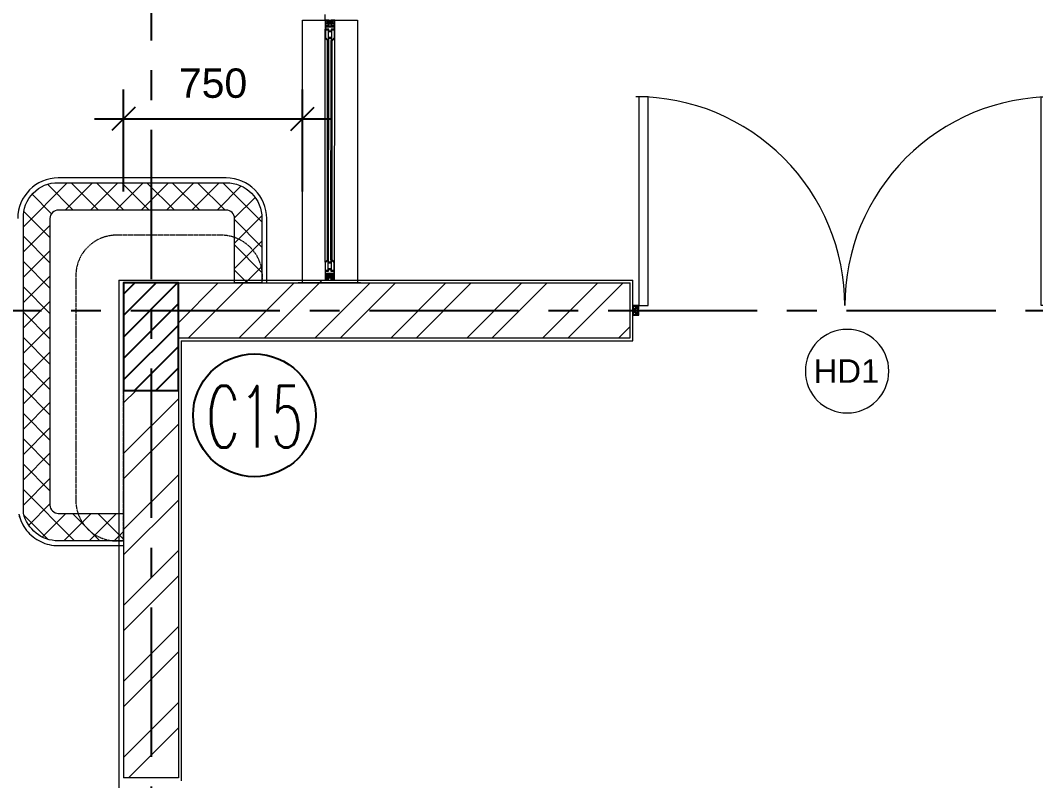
# Model space of a CAD drawing. Header units: millimetres. Extents: x 2659630 to 6742168, y -2425387 to -732288.
# Drawn here: x 2777087 to 2781343, y -1097139 to -1093955 of the extents above; entities that cross this region are included whole.
import ezdxf
from ezdxf.enums import TextEntityAlignment as Align

# ---------------------------------------------------------------- set-up
doc = ezdxf.new("R2010")
doc.units = ezdxf.units.MM
doc.header["$PDMODE"] = 35
doc.header["$PDSIZE"] = -25
doc.linetypes.add('CENTER', pattern=[2, 1.25, -0.25, 0.25, -0.25])
doc.linetypes.add('Overhead', pattern=[3.96875, 2.38125, -1.5875])
for name, color, linetype, lineweight in [('A-ANNO-DIMS', 211, 'Continuous', 9), ('A-DETL-THIN', 151, 'Continuous', 18), ('A-DOOR', 31, 'Continuous', 18), ('A-DOOR-FRAM', 31, 'Continuous', 18), ('A-DOOR-IDEN', 31, 'Continuous', 9), ('A-FLOR-OVHD', 1, 'Overhead', 18), ('A-GENM', 13, 'Continuous', 18), ('A-GRID-DIMS', 211, 'Continuous', 9), ('A-PLASTER', 50, 'Continuous', 0), ('A-WALL', 113, 'Continuous', 9), ('A-WALL-PATT', 111, 'Continuous', 0)]:
    doc.layers.add(name, color=color, linetype=linetype, lineweight=lineweight)
for name, color, linetype in [('S-COLUMN', 1, 'Continuous'), ('S-COLUMN CIRCLE', 9, 'Continuous'), ('S-COLUMN HATCH', 8, 'Continuous'), ('S-COLUMN NO', 2, 'Continuous'), ('S-GRIDE LINE', 8, 'CENTER')]:
    doc.layers.add(name, color=color, linetype=linetype)
doc.layers.get('A-ANNO-DIMS').off()
doc.styles.add('Arial', font='arial.ttf', dxfattribs={"height": 123})
doc.styles.add('Arial_1', font='arial.ttf', dxfattribs={"height": 98.35329341317356})
doc.styles.add('ROMANS', font='r.shx', dxfattribs={"width": 0.7})
doc.dimstyles.new('Diagonal_-_2_5mm_Arial', dxfattribs={"dimscale": 304.8, "dimtxt": 123, "dimasz": 0.32, "dimexe": 0.4, "dimexo": 0.5, "dimgap": 0.28, "dimtad": 1, "dimdec": 0, "dimzin": 0, "dimdsep": 46, "dimtxsty": 'Arial', "dimblk1": 'OBLIQUE', "dimblk2": 'OBLIQUE', "dimsah": 1, "dimcen": 0.09, "dimdle": 0.4, "dimazin": 0, "dimtfac": 1, "dimtdec": 0, "dimtix": 1, "dimtmove": 0, "dimatfit": 3, "dimfxl": 1, "dimfxlon": 1, "dimtvp": 1, "dimtolj": 1, "dimtzin": 0, "dimarcsym": 2})
pattern_1 = [(45, (2608280.391754449, -1264690.882307726), (-159.0990257669732, 159.0990257669732), []), (45, (2608386.457771449, -1264690.882307726), (-159.0990257669732, 159.0990257669732), [])]

# ---------------------------------------------------------------- blocks, each defined once
blk = doc.blocks.new('DOOR-DW5-4000X2500-PLN')
at = {"layer": 'A-DOOR'}
for p, q in [((0.7843910321244039, 1100.012657817279), (0.7719587786414195, 1125.012654726132)), ((0.7590651241480373, 1075.012660908338), (0.7342006171529647, 1025.012667090894)), ((0.7714973776310217, 1100.012657817279), (0.7590651241480373, 1075.012660908338)), ((0.7590651241480373, 1075.012660908338), (15.75906326944823, 1075.005201556225)), ((40.75906017824309, 1074.9927693028), (0.7590651241480373, 1075.012660908338)), ((15.77149552296032, 1100.005198465136), (0.7714973776310217, 1100.012657817279)), ((2.760059457097668, 1077.011666080798), (2.764037778222701, 1085.011665091559)), ((13.76005809698836, 1077.006195889262), (2.760059457097668, 1077.011666080798)), ((2.764037778222701, 1085.011665091559), (13.76403641808429, 1085.006194899965)), ((2.766881656250916, 1090.730414384743), (2.770253904978745, 1097.511663546233)), ((4.266881470772205, 1090.729668449465), (2.766881656250916, 1090.730414384743)), ((2.770253904978745, 1097.511663546233), (8.770253163093003, 1097.508679805411)), ((3.252848688309314, 1062.511419228598), (3.257821589708328, 1072.511417992151)), ((3.257821589708328, 1072.511417992151), (38.25781726199784, 1072.494012837269)), ((4.266486445238115, 1089.93531229574), (4.266881470772205, 1090.729668449465)), ((8.765860189916566, 1088.674857630278), (6.647334206296364, 1088.675911152473)), ((8.770253163093003, 1097.508679805411), (8.765860189916566, 1088.674857630278)), ((10.7650313693739, 1087.007686523313), (10.76801511022495, 1093.007685781369)), ((30.76502889642143, 1086.997740720515), (10.7650313693739, 1087.007686523313)), ((10.76801511022495, 1093.007685781369), (30.76801263724337, 1092.997739978571)), ((10.76900969046983, 1095.007685534132), (10.77025291585596, 1097.50768522502)), ((30.76900721751736, 1094.997739731334), (10.76900969046983, 1095.007685534132)), ((10.77025291585596, 1097.50768522502), (15.77025229757419, 1097.505198774306)), ((13.76403641808429, 1085.006194899965), (13.76005809698836, 1077.006195889262)), ((15.75906326944823, 1075.005201556225), (15.76403617084725, 1085.005200319691)), ((15.76403617084725, 1085.005200319691), (25.76403493434191, 1085.00022741835)), ((15.77025229757419, 1097.505198774306), (15.77149552296032, 1100.005198465136)), ((25.76403493434191, 1085.00022741835), (25.7590620330011, 1075.000228654884)), ((25.7590620330011, 1075.000228654884), (40.75906017821399, 1074.9927693028)), ((25.77149428642588, 1100.000225563679), (25.77025106112706, 1097.500225872907)), ((25.77025106112706, 1097.500225872907), (30.77025044284528, 1097.497739422164)), ((40.77149243175518, 1099.992766211624), (25.77149428642588, 1100.000225563679)), ((27.76005636595073, 1076.999233827257), (27.76403468704666, 1084.999232838076)), ((38.76005500581232, 1076.993763635721), (27.76005636595073, 1076.999233827257)), ((27.76403468704666, 1084.999232838076), (38.76403332693735, 1084.993762646598)), ((30.76801263724337, 1092.997739978571), (30.76502889642143, 1086.997740720515)), ((30.77025044284528, 1097.497739422164), (30.76900721751736, 1094.997739731334)), ((32.7658572223736, 1088.662922666903), (32.77025019555003, 1097.496744841803)), ((34.88438320593559, 1088.661869144707), (32.7658572223736, 1088.662922666903)), ((32.77025019555003, 1097.496744841803), (38.7702494536934, 1097.493761100981)), ((37.26687739038607, 1090.713257874857), (37.26648236485198, 1089.918901721074)), ((38.76687720490736, 1090.712511939695), (37.26687739038607, 1090.713257874857)), ((38.25781726199784, 1072.494012837269), (38.25284436059883, 1062.494014073687)), ((38.76403332693735, 1084.993762646598), (38.76005500581232, 1076.993763635721)), ((38.7702494536934, 1097.493761100981), (38.76687720490736, 1090.712511939695)), ((40.73419567127712, 1024.992775485181), (40.75906017824309, 1074.9927693028)), ((40.75906017821399, 1074.9927693028), (40.77149243175518, 1099.992766211624)), ((0.03751763451145962, 87.02010789571796), (0.7342215431854129, 1063.013621959544)), ((0.7342006171529647, 1025.012667090894), (10.72922647930682, 1015.007695425855)), ((3.234715268888976, 1026.046957643382), (3.251605462981388, 1060.011419537768)), ((11.76600348259672, 1017.507180155982), (3.234715268888976, 1026.046957643382)), ((3.251605462981388, 1060.011419537768), (13.25160422647605, 1060.006446636369)), ((15.75284714269219, 1062.5052031019), (3.252848688309314, 1062.511419228598)), ((13.23544229692197, 1027.50645065491), (13.23046939552296, 1017.506451891444)), ((13.24787455046317, 1052.506447563734), (13.23544229692197, 1027.50645065491)), ((28.23544044225127, 1027.498991302797), (13.23544229692197, 1027.50645065491)), ((13.25160422647605, 1060.006446636369), (13.24787455046317, 1052.506447563734)), ((13.24787455046317, 1052.506447563734), (28.24787269573426, 1052.498988211591)), ((15.72922586105415, 1015.005208975228), (15.73419876248227, 1025.005207738723)), ((15.73419876248227, 1025.005207738723), (25.73419752597692, 1025.000234837265)), ((15.7491174666502, 1055.005204029265), (15.75284714269219, 1062.5052031019)), ((25.74911623020307, 1055.000231127808), (15.7491174666502, 1055.005204029265)), ((25.73419752597692, 1025.000234837265), (25.72922462457791, 1015.000236073771)), ((25.75284590621595, 1062.500230200443), (25.74911623020307, 1055.000231127808)), ((38.25284436059883, 1062.494014073687), (25.75284590621595, 1062.500230200443)), ((28.23046754079405, 1017.498992539331), (28.23544044225127, 1027.498991302797)), ((28.23544044225127, 1027.498991302797), (28.24787269573426, 1052.498988211591)), ((28.24787269573426, 1052.498988211591), (28.25160237177624, 1059.998987284227)), ((28.25160237177624, 1059.998987284227), (38.25160113530001, 1059.994014382886)), ((38.2347109412076, 1026.0295524885), (29.69493345380761, 1017.498264274735)), ((30.72922400635434, 1014.997749623057), (40.73419567127712, 1024.992775485181)), ((38.25160113530001, 1059.994014382886), (38.2347109412076, 1026.0295524885)), ((40.0375126885483, 87.0002162901801), (40.73421659722226, 1062.993730353948)), ((10.04248929943424, 97.01513375790091), (10.71035929460777, 1015.026581384824)), ((10.72922647930682, 1015.007695425855), (15.71034928923473, 1015.005218362348)), ((13.23046939552296, 1017.506451891444), (11.76600348259672, 1017.507180155982)), ((15.04248868118157, 97.01264730712865), (15.71034928923473, 1015.005218362348)), ((25.04248744467623, 97.00767440578784), (25.71034805275849, 1015.000245460949)), ((25.71034805275849, 1015.000245460949), (30.72922400635434, 1014.997749623057)), ((29.69493345380761, 1017.498264274735), (28.23046754079405, 1017.498992539331)), ((30.04248682645266, 97.00518795510288), (30.71034743447672, 1014.997759010206)), ((0.03751763451145962, 87.02010789571796), (0.0126531274872832, 37.02011407821556)), ((10.04248929943424, 97.01513375790091), (0.03751763451145962, 87.02010789571796)), ((2.520112170488574, 52.01886899812962), (2.537002364580985, 85.98333089251537)), ((2.537002364580985, 85.98333089251537), (11.07677985198097, 94.51461910622311)), ((15.04248868118157, 97.01264730712865), (10.04248929943424, 97.01513375790091)), ((11.07677985198097, 94.51461910622311), (12.54124576493632, 94.51389084165567)), ((12.54124576493632, 94.51389084165567), (12.53627286353731, 84.513892078161)), ((15.03751577975345, 87.01264854366309), (15.04248868118157, 97.01264730712865)), ((25.03751454327721, 87.00767564226408), (15.03751577975345, 87.01264854366309)), ((25.04248744467623, 97.00767440578784), (25.03751454327721, 87.00767564226408)), ((30.04248682645266, 97.00518795510288), (25.04248744467623, 97.00767440578784)), ((27.5362710088084, 84.50643272604793), (27.54124391020741, 94.5064314895717)), ((27.54124391020741, 94.5064314895717), (29.00570982319186, 94.50570322500425)), ((29.00570982319186, 94.50570322500425), (37.5369980368996, 85.96592573760427)), ((40.0375126885483, 87.0002162901801), (30.04248682645266, 97.00518795510288)), ((37.5369980368996, 85.96592573760427), (37.52010784277809, 52.00146384318941)), ((40.01264818158234, 37.0002224726195), (40.0375126885483, 87.0002162901801)), ((2.513896043761633, 39.51887054374674), (2.518868945131544, 49.51886930718319)), ((2.518868945131544, 49.51886930718319), (15.01886739951442, 49.51265318051446)), ((12.52011093401234, 52.0138960967306), (2.520112170488574, 52.01886899812962)), ((12.52384061008343, 59.51389516936615), (12.52011093401234, 52.0138960967306)), ((12.53627286353731, 84.5138920781028), (12.52384061008343, 59.51389516936615)), ((27.52383875535452, 59.50643581725308), (12.52384061008343, 59.51389516936615)), ((12.53627286353731, 84.513892078161), (27.5362710088084, 84.50643272604793)), ((15.01886739951442, 49.51265318051446), (15.02259707558551, 57.01265225315001)), ((15.02259707558551, 57.01265225315001), (25.02259583908017, 57.0076793518092)), ((25.02259583908017, 57.0076793518092), (25.01886616303818, 49.50768027917366)), ((25.01886616303818, 49.50768027917366), (37.51886461745016, 49.5014641523594)), ((27.52010907925433, 52.00643674464663), (27.52383875535452, 59.50643581725308)), ((37.52010784277809, 52.00146384318941), (27.52010907925433, 52.00643674464663)), ((27.52383875535452, 59.50643581725308), (27.5362710088084, 84.50643272604793)), ((37.51886461745016, 49.5014641523594), (37.51389171602204, 39.50146538883564)), ((0.0126531274872832, 37.02011407821556), (40.01264818158234, 37.0002224726195)), ((37.51389171602204, 39.50146538883564), (2.513896043761633, 39.51887054374674))]:
    blk.add_line(p, q, dxfattribs=at)
for centre, radius, start, end in [((4.765523385169217, 1087.998572217009), 1.999999999999995, 104.4490195577161, 19.79583157650317), ((36.76551942844526, 1087.982658932538), 1.999999999999994, 160.1471831666576, 75.49399518687132)]:
    blk.add_arc(centre, radius, start, end, dxfattribs=at)
at = {"layer": 'A-DOOR-FRAM'}
for p, q in [((0.0126531274872832, 37.02011407833197), (0.0002208739460911602, 12.02011716936249)), ((15.01265127275838, 37.01265472627711), (0.0126531274872832, 37.02011407833197)), ((2.001215206924826, 14.01912234185147), (2.005193528049858, 22.01912135267048)), ((13.00121384678641, 14.01365215037367), (2.001215206924826, 14.01912234185147)), ((2.005193528049858, 22.01912135267048), (13.00519216791145, 22.01365116119268)), ((2.00803740604897, 27.73787064582575), (2.011409654805902, 34.5191198073444)), ((3.508037220599363, 27.7371247105184), (2.00803740604897, 27.73787064582575)), ((3.508037220599363, 27.7371247105184), (2.00803740604897, 27.73787064582575)), ((2.011409654805902, 34.5191198073444), (8.01140891292016, 34.51613606643514)), ((3.507642195065273, 26.94276855685166), (3.508037220599363, 27.7371247105184)), ((3.507642195065273, 26.94276855685166), (3.508037220599363, 27.7371247105184)), ((3.508037220599363, 27.7371247105184), (3.511409469356295, 34.51837387206615)), ((5.888489956094418, 25.68336741358507), (5.892882929299958, 34.51718958871788)), ((8.00701593971462, 25.68231389130233), (5.888489956094418, 25.68336741358507)), ((8.01140891292016, 34.51613606643514), (8.00701593971462, 25.68231389130233)), ((10.00618711920106, 24.01514278436662), (10.00917086005211, 30.01514204248087)), ((30.00618464619038, 24.00519698156859), (10.00618711920106, 24.01514278436662)), ((10.00917086005211, 30.01514204248087), (30.00916838707053, 30.00519623968285)), ((10.01016544029699, 32.01514179524384), (10.01140866565402, 34.51514148604474)), ((30.01016296734451, 32.00519599244581), (10.01016544029699, 32.01514179524384)), ((10.01140866565402, 34.51514148604474), (15.01140804740135, 34.51265503541799)), ((13.00519216791145, 22.01365116119268), (13.00121384678641, 14.01365215037367)), ((15.00021901924629, 12.01265781727852), (15.0051919206453, 22.01265658083139)), ((15.0051919206453, 22.01265658083139), (25.00519068416907, 22.00768367943238)), ((15.01140804740135, 34.51265503541799), (15.01265127275838, 37.01265472627711)), ((25.00519068416907, 22.00768367943238), (25.00021778279915, 12.00768491593772)), ((25.01265003625304, 37.00768182476168), (25.01140681092511, 34.50768213396077)), ((25.01140681092511, 34.50768213396077), (30.01140619267244, 34.50519568324671)), ((40.01264818155323, 37.00022247267771), (25.01265003625304, 37.00768182476168)), ((27.00121211574879, 14.00669008831028), (27.00519043687382, 22.00668909915839)), ((38.00121075563948, 14.00121989680338), (27.00121211574879, 14.00669008831028)), ((27.00519043687382, 22.00668909915839), (38.00518907673541, 22.00121890762239)), ((30.00916838707053, 30.00519623968285), (30.00618464619038, 24.00519698156859)), ((30.01140619267244, 34.50519568324671), (30.01016296734451, 32.00519599244581)), ((32.00701297217165, 25.67037892801454), (32.01140594537719, 34.50420110297273)), ((34.12553895576275, 25.66932540579), (32.00701297217165, 25.67037892801454)), ((32.01140594537719, 34.50420110297273), (38.01140520352055, 34.50121736212168)), ((34.12553895576275, 25.66932540579), (34.12993192899739, 34.50314758068998)), ((36.50803314018412, 27.72071413593949), (36.50763811467914, 26.92635798221454)), ((36.50763811467914, 26.92635798221454), (36.50803314018412, 27.72071413593949)), ((36.50803314018412, 27.72071413593949), (36.51140538897016, 34.50196329734172)), ((38.00803295473452, 27.71996820074855), (36.50803314018412, 27.72071413593949)), ((38.00803295473452, 27.71996820074855), (36.50803314018412, 27.72071413593949)), ((38.00518907673541, 22.00121890762239), (38.00121075563948, 14.00121989680338)), ((38.01140520352055, 34.50121736212168), (38.00803295473452, 27.71996820074855)), ((40.00021592804114, 12.00022556388285), (40.01264818155323, 37.00022247267771))]:
    blk.add_line(p, q, dxfattribs=at)
for centre, radius, start, end in [((4.006679134996375, 25.00602847809205), 2.000000000000116, 104.4490195577161, 19.79583157650317), ((36.00667517827242, 24.99011519362102), 2.000000000000063, 160.1471831666576, 75.49399518687132)]:
    blk.add_arc(centre, radius, start, end, dxfattribs=at)
blk = doc.blocks.new('DOOR D9-1800X2500-PLN')
at = {"layer": 'A-DOOR'}
for p, q in [((11.9993177378783, 39.99970426291111, 8.664394364222292e-09), (12.00677708993317, 24.99970611758181, 8.664394364222292e-09)), ((12.01174999139039, 14.99970735411625, 8.664394364222292e-09), (12.01920934353257, -0.0002907912130467594, 8.664394364222292e-09)), ((12.01920934353257, 0.01260286328033544, 8.664394364222292e-09), (37.01920625238563, 0.0001706097973510623, 8.664394364222292e-09)), ((22.02666745908209, 15.00762810718152, 8.664394364222292e-09), (12.02666869558743, 15.01260100860964, 8.664394364222292e-09)), ((12.03164159704465, 25.01259977210429, 8.664394364222292e-09), (22.03164036048111, 25.00762687070528, 8.664394364222292e-09)), ((37.03909785792348, 40.0001656638924, 8.664394364222292e-09), (12.03910094912862, 40.01259791740449, 8.664394364222292e-09)), ((14.02020367645309, 2.011608035711106, 8.664394364222292e-09), (14.0256738679891, 13.01160667554359, 8.664394364222292e-09)), ((22.0202026872721, 2.007629714586074, 8.664394364222292e-09), (14.02020367645309, 2.011608035711106, 8.664394364222292e-09)), ((14.0256738679891, 13.01160667554359, 8.664394364222292e-09), (22.02567287886632, 13.00762835447676, 8.664394364222292e-09)), ((14.03263592996518, 27.01160494456417, 8.664394364222292e-09), (14.03810612150119, 38.01160358439665, 8.664394364222292e-09)), ((22.03263494078419, 27.00762662341003, 8.664394364222292e-09), (14.03263592996518, 27.01160494456417, 8.664394364222292e-09)), ((14.03810612150119, 38.01160358439665, 8.664394364222292e-09), (22.0381051323202, 38.00762526327162, 8.664394364222292e-09)), ((22.02567287886632, 13.00762835447676, 8.664394364222292e-09), (22.0202026872721, 2.007629714586074, 8.664394364222292e-09)), ((22.03164036048111, 25.00762687070528, 8.664394364222292e-09), (22.02666745908209, 15.00762810718152, 8.664394364222292e-09)), ((22.0381051323202, 38.00762526327162, 8.664394364222292e-09), (22.03263494078419, 27.00762662341003, 8.664394364222292e-09)), ((24.0241807612183, 10.00663414516021, 8.664394364222292e-09), (24.03412656401633, 30.00663167220773, 8.664394364222292e-09)), ((30.02418001933256, 10.00365040433826, 8.664394364222292e-09), (24.0241807612183, 10.00663414516021, 8.664394364222292e-09)), ((24.03412656401633, 30.00663167220773, 8.664394364222292e-09), (30.03412582213059, 30.00364793135668, 8.664394364222292e-09)), ((25.68830918543972, 5.887279835587833, 8.664394364222292e-09), (25.68936270766426, 8.005805819178931, 8.664394364222292e-09)), ((25.68936270766426, 8.005805819178931, 8.664394364222292e-09), (34.52318488279707, 8.001412845973391, 8.664394364222292e-09)), ((25.70129767101025, 32.00580285163596, 8.664394364222292e-09), (25.70235119323479, 34.12432883522706, 8.664394364222292e-09)), ((34.53511984596844, 32.00140987843042, 8.664394364222292e-09), (25.70129767101025, 32.00580285163596, 8.664394364222292e-09)), ((27.7396979155892, 3.504785651137354, 8.664394364222292e-09), (26.94534176186426, 3.50518067664234, 8.664394364222292e-09)), ((26.96175233650138, 36.50517659628531, 8.664394364222292e-09), (27.75610849028453, 36.50478157075122, 8.664394364222292e-09)), ((27.73895198039827, 2.004785836616065, 8.664394364222292e-09), (27.7396979155892, 3.504785651137354, 8.664394364222292e-09)), ((34.52020114194602, 2.001413587859133, 8.664394364222292e-09), (27.73895198039827, 2.004785836616065, 8.664394364222292e-09)), ((27.75610849028453, 36.50478157075122, 8.664394364222292e-09), (27.75685442547547, 38.00478138530161, 8.664394364222292e-09)), ((27.75685442547547, 38.00478138530161, 8.664394364222292e-09), (34.53810358681949, 38.00140913654468, 8.664394364222292e-09)), ((30.03412582213059, 30.00364793135668, 8.664394364222292e-09), (30.02418001933256, 10.00365040433826, 8.664394364222292e-09)), ((32.02417977206642, 10.00265582403517, 8.664394364222292e-09), (32.03412557486445, 30.0026533510827, 8.664394364222292e-09)), ((34.52417946295463, 10.00141259867814, 8.664394364222292e-09), (32.02417977206642, 10.00265582403517, 8.664394364222292e-09)), ((32.03412557486445, 30.0026533510827, 8.664394364222292e-09), (34.53412526569446, 30.00141012572567, 8.664394364222292e-09)), ((34.52318488279707, 8.001412845973391, 8.664394364222292e-09), (34.52020114194602, 2.001413587859133, 8.664394364222292e-09)), ((34.52666591361049, 15.00141198045458, 8.664394364222292e-09), (34.52417946295463, 10.00141259867814, 8.664394364222292e-09)), ((37.02666560452781, 15.00016875509755, 8.664394364222292e-09), (34.52666591361049, 15.00141198045458, 8.664394364222292e-09)), ((34.53412526569446, 30.00141012572567, 8.664394364222292e-09), (34.5316388150095, 25.00141074397834, 8.664394364222292e-09)), ((34.5316388150095, 25.00141074397834, 8.664394364222292e-09), (37.03163850586861, 25.00016751862131, 8.664394364222292e-09)), ((34.53810358681949, 38.00140913654468, 8.664394364222292e-09), (34.53511984596844, 32.00140987843042, 8.664394364222292e-09)), ((37.01920625238563, 0.0001706097973510623, 8.664394364222292e-09), (37.02666560452781, 15.00016875509755, 8.664394364222292e-09)), ((37.03163850586861, 25.00016751862131, 8.664394364222292e-09), (37.03909785792348, 40.0001656638924, 8.664394364222292e-09)), ((1763.021598934632, 40.00010571128223, 7.991541642305387e-09), (1788.021595843427, 40.01253796479432, 7.991541642305387e-09)), ((1763.029058286687, 25.00010756601114, 7.991541642305387e-09), (1763.021598934632, 40.00010571128223, 7.991541642305387e-09)), ((1765.529057977546, 25.00135079136817, 7.991541642305387e-09), (1763.029058286687, 25.00010756601114, 7.991541642305387e-09)), ((1763.034031188028, 15.00010880248738, 7.991541642305387e-09), (1765.534030878945, 15.0013520278444, 7.991541642305387e-09)), ((1763.04149054017, 0.000110657187178731, 7.991541642305387e-09), (1763.034031188028, 15.00010880248738, 7.991541642305387e-09)), ((1788.041487449023, 0.01254291067016311, 7.991541642305387e-09), (1763.04149054017, 0.000110657187178731, 7.991541642305387e-09)), ((1772.303842367081, 38.00472143269144, 7.991541642305387e-09), (1765.522593205736, 38.00134918393451, 7.991541642305387e-09)), ((1765.522593205736, 38.00134918393451, 7.991541642305387e-09), (1765.525576946588, 32.00134992582025, 7.991541642305387e-09)), ((1765.525576946588, 32.00134992582025, 7.991541642305387e-09), (1774.359399121546, 32.00574289902579, 7.991541642305387e-09)), ((1768.026571217692, 30.00259339847253, 7.991541642305387e-09), (1765.526571526862, 30.0013501731155, 7.991541642305387e-09)), ((1765.526571526862, 30.0013501731155, 7.991541642305387e-09), (1765.529057977546, 25.00135079136817, 7.991541642305387e-09)), ((1765.534030878945, 15.0013520278444, 7.991541642305387e-09), (1765.536517329601, 10.00135264606797, 7.991541642305387e-09)), ((1765.536517329601, 10.00135264606797, 7.991541642305387e-09), (1768.03651702049, 10.002595871425, 7.991541642305387e-09)), ((1774.371334084892, 8.005745866568759, 7.991541642305387e-09), (1765.537511909759, 8.001352893363219, 7.991541642305387e-09)), ((1765.537511909759, 8.001352893363219, 7.991541642305387e-09), (1765.54049565061, 2.001353635248961, 7.991541642305387e-09)), ((1765.54049565061, 2.001353635248961, 7.991541642305387e-09), (1772.321744812158, 2.004725884005893, 7.991541642305387e-09)), ((1768.03651702049, 10.002595871425, 7.991541642305387e-09), (1768.026571217692, 30.00259339847253, 7.991541642305387e-09)), ((1776.02657022854, 30.00657171959756, 7.991541642305387e-09), (1770.026570970425, 30.00358797874651, 7.991541642305387e-09)), ((1770.026570970425, 30.00358797874651, 7.991541642305387e-09), (1770.036516773223, 10.00359045172809, 7.991541642305387e-09)), ((1770.036516773223, 10.00359045172809, 7.991541642305387e-09), (1776.036516031338, 10.00657419255003, 7.991541642305387e-09)), ((1772.304588302271, 36.50472161814105, 7.991541642305387e-09), (1772.303842367081, 38.00472143269144, 7.991541642305387e-09)), ((1773.098944456055, 36.50511664367514, 7.991541642305387e-09), (1772.304588302271, 36.50472161814105, 7.991541642305387e-09)), ((1772.320998876967, 3.504725698527182, 7.991541642305387e-09), (1773.115355030692, 3.505120724032167, 7.991541642305387e-09)), ((1772.321744812158, 2.004725884005893, 7.991541642305387e-09), (1772.320998876967, 3.504725698527182, 7.991541642305387e-09)), ((1774.359399121546, 32.00574289902579, 7.991541642305387e-09), (1774.358345599321, 34.12426888261689, 7.991541642305387e-09)), ((1774.372387607116, 5.887219882977661, 7.991541642305387e-09), (1774.371334084892, 8.005745866568759, 7.991541642305387e-09)), ((1776.036516031338, 10.00657419255003, 7.991541642305387e-09), (1776.02657022854, 30.00657171959756, 7.991541642305387e-09)), ((1786.022590671055, 38.01154363178648, 7.991541642305387e-09), (1778.022591660236, 38.00756531066145, 7.991541642305387e-09)), ((1778.022591660236, 38.00756531066145, 7.991541642305387e-09), (1778.028061851772, 27.00756667079986, 7.991541642305387e-09)), ((1778.028061851772, 27.00756667079986, 7.991541642305387e-09), (1786.028060862591, 27.011544991954, 7.991541642305387e-09)), ((1788.029055195511, 25.01253981949412, 7.991541642305387e-09), (1778.029056432075, 25.00756691809511, 7.991541642305387e-09)), ((1778.029056432075, 25.00756691809511, 7.991541642305387e-09), (1778.034029333474, 15.00756815457135, 7.991541642305387e-09)), ((1778.034029333474, 15.00756815457135, 7.991541642305387e-09), (1788.034028096969, 15.01254105599946, 7.991541642305387e-09)), ((1786.035022924567, 13.01154672293342, 7.991541642305387e-09), (1778.03502391369, 13.00756840186659, 7.991541642305387e-09)), ((1778.03502391369, 13.00756840186659, 7.991541642305387e-09), (1778.040494105284, 2.007569761975901, 7.991541642305387e-09)), ((1778.040494105284, 2.007569761975901, 7.991541642305387e-09), (1786.040493116103, 2.011548083100934, 7.991541642305387e-09)), ((1786.028060862591, 27.011544991954, 7.991541642305387e-09), (1786.022590671055, 38.01154363178648, 7.991541642305387e-09)), ((1786.040493116103, 2.011548083100934, 7.991541642305387e-09), (1786.035022924567, 13.01154672293342, 7.991541642305387e-09)), ((1788.048946801166, 14.99964740150608, 7.991541642305387e-09), (1788.041487449023, -0.0003507438232190907, 7.991541642305387e-09)), ((1788.061379054678, 39.99964431030094, 7.991541642305387e-09), (1788.053919702623, 24.99964616497164, 7.991541642305387e-09))]:
    blk.add_line(p, q, dxfattribs=at)
for points, elevation in [([(76.64277656149352, 40.0452803390217), (76.64277656149352, 915.0253705765645), (37.03912029298954, 915.0253705765645), (37.03912029298954, 40.0452803390217)], 8.664394364222292e-09), ([(1723.417920231062, 40.04522038641153), (1723.417920231062, 915.0253106239543), (1763.021576499566, 915.0253106239543), (1763.021576499566, 40.04522038641153)], 7.991541642305387e-09)]:
    blk.add_lwpolyline(points, close=True, dxfattribs=dict(at, elevation=elevation))
for centre, radius, start, end in [((25.03912029298954, 40.04528033910901), 874.9800902375383, 359.997015564182, 90), ((1774.999298394076, 40.04528033910901), 874.9800902375383, 90, 180.002984435818), ((25.00909897327074, 4.006143613019958, 8.664394364222292e-09), 2.000000000000064, 70.1471831666576, 345.4939951868713), ((25.02501225774176, 36.0061396563251, 8.664394364222292e-09), 1.99999999999998, 14.44901955771611, 289.7958315765032), ((1775.035684534814, 36.00607970371493, 7.991541642305387e-09), 1.99999999999998, 250.2041684219278, 165.5509804422839), ((1775.051597819285, 4.006083660409786, 7.991541642305387e-09), 2.000000000000064, 194.5060048131287, 109.852816831774)]:
    blk.add_arc(centre, radius, start, end, dxfattribs=at)
blk = doc.blocks.new('M_Door Tag_Mahindra_2_0mm_2 - M_Door Tag_Mahindra 2-3264029-GROUND FLOOR PLAN-01')
at = {"layer": 'A-DOOR-IDEN'}
blk.add_circle((0, 0), 3.500000000000003, dxfattribs=at)
blk = doc.blocks.new('_Oblique')
at = {"color": 0, "linetype": 'ByBlock', "lineweight": -2}
blk.add_line((-0.5, -0.5), (0.5, 0.5), dxfattribs=at)
blk = doc.blocks.new('*D1913')
at = {"layer": 'A-GRID-DIMS', "color": 0, "lineweight": -2}
for p, q in [((2777520.169879675, -1094671.550597899), (2777520.169879675, -1094244.830597899)), ((2778270.169879675, -1094671.550597899), (2778270.169879675, -1094244.830597899)), ((2777398.249879675, -1094366.750597899), (2778392.089879675, -1094366.750597899))]:
    blk.add_line(p, q, dxfattribs=at)
at = {"layer": 'Defpoints', "color": 0, "ltscale": 2500}
for p in [(2778270.169879675, -1094366.750597899), (2777520.169879675, -1095054.506896443), (2778270.169879675, -1095054.682585547)]:
    blk.add_point(p, dxfattribs=at)
at = {"layer": 'A-GRID-DIMS', "color": 0, "lineweight": -2, "ltscale": 2500, "xscale": 97.536, "yscale": 97.536, "zscale": 97.536, "rotation": 180}
blk.add_blockref('_Oblique', (2777520.169879675, -1094366.750597899), dxfattribs=at)
at = {"layer": 'A-GRID-DIMS', "color": 0, "lineweight": -2, "ltscale": 2500, "xscale": 97.536, "yscale": 97.536, "zscale": 97.536}
blk.add_blockref('_Oblique', (2778270.169879675, -1094366.750597899), dxfattribs=at)
at = {"layer": 'A-GRID-DIMS', "color": 0, "ltscale": 2500, "insert": (2777895.169879675, -1094218.606120409), "char_height": 123, "attachment_point": 5, "style": 'Arial', "bg_fill": 3, "box_fill_scale": 1.1, "bg_fill_color": 257, "bg_fill_transparency": 0}
blk.add_mtext('\\A1;750', dxfattribs=at)
blk = doc.blocks.new('A$C2D2C472C')
at = {"layer": 'A-WALL-PATT'}
h = blk.add_hatch(dxfattribs=at)
h.set_pattern_fill('ANSI37', color=256, scale=600, style=0)
h.set_pattern_definition([(45, (-102930.4976328127, -114895.0412800389), (-53.03300858899107, 53.03300858899107), []), (135, (-102930.4976328127, -114895.0412800389), (-53.03300858899107, -53.03300858899106), [])])
edge = h.paths.add_edge_path()
edge.add_line((944.9995019281778, 1920.086653618404), (945.0008851355669, 2189.884832272088))
edge.add_arc((910.0008851359307, 2189.884989272134), 34.99999999998833, 359.9997429874282, 449.9997132388004)
edge.add_line((910.0010603083792, 2224.884989271683), (206.5573315929068, 2224.905706588062))
edge.add_arc((206.3435287130415, 2190.119336553427), 34.78702706265661, 89.64785493841943, 180.3515355871881)
edge.add_line((171.5571564060956, 2189.90590370784), (171.5104949169763, 989.9413756946597))
edge.add_arc((206.436017342523, 989.8668982434319), 34.92560183573225, 179.8778189455847, 270.1221930522632)
edge.add_line((206.5105021072231, 954.9413758334849), (479.9996885845903, 954.8601867418038))
edge.add_line((479.9996885845903, 954.8601867418038), (480.0000001211592, 839.860185584781))
edge.add_line((480.0000001211592, 839.860185584781), (206.5104973261623, 839.9413757038274))
edge.add_arc((206.4964083629893, 989.9011490803969), 149.9597740384099, 192.8758880656439, 270.00538303110875, ccw=False)
edge.add_line((60.30736402368348, 956.4841302904388), (60.0000001211738, 2189.906551396358))
edge.add_arc((204.1890972755355, 2195.622790524605), 144.3023600914457, 89.0594131363834, 182.2702476428867, ccw=False)
edge.add_arc((117.0175473045965, -14981488.51647655), 14983828.42245068, 89.99696775482101, 89.99965761188861, ccw=False)
edge.add_arc((909.9946922726667, 2189.870040024718), 150.0149508471489, 45.00209331497581, 89.99734813771352, ccw=False)
edge.add_arc((910.01583289064, 2189.891182187523), 149.9850524061101, -0.0026534085425282683, 45.00209331497041, ccw=False)
edge.add_line((1060.000885135916, 2189.884236272439), (1059.999510428475, 1919.979855106591))
edge.add_line((1059.999510428475, 1919.979855106591), (944.9995019281778, 1920.086653618404))
at = {"layer": 'A-DETL-THIN'}
for p, q in [((480.0000001211592, 1919.979955135757), (480.0000001211592, 1470.080902119953)), ((710.0000001211592, 1919.979855106591), (480.0000001211592, 1919.979955135757))]:
    blk.add_line(p, q, dxfattribs=at)
at = {"layer": 'A-FLOR-OVHD'}
blk.add_lwpolyline([(1060.015039278995, 1919.979955135757, 0.4573553732653892), (889.9995013178414, 2119.980286205158), (449.9996685099031, 2119.973406029894, 0.4142135623730199), (279.9996685099031, 1949.973406029894), (279.9996685099031, 1009.833727096237, 0.4142135623730199), (449.9996685099031, 839.8337270962365), (480.0000001211592, 839.860185584781), (480.0000001211592, 1919.979955135757), (1060.015039278995, 1919.979955135757)], format="xyb", close=True, dxfattribs=at)
at = {"layer": 'A-GENM'}
for centre, radius, start, end in [((206.5571564055426, 2189.905706589925, -2.762502891338284e-08), 169.9999999999744, 89.99971323877656, 179.9996773135824), ((206.5467242484883, 989.8615372594359, -2.762502891338284e-08), 170.0000000001625, 192.8568562060331, 205.7139980939878), ((206.5467242484883, 989.8615372594359, -2.762502891338284e-08), 170.0000000001625, 205.7139991560489, 218.5711406565557), ((206.5467242484883, 989.8615372594359, -2.762502891338284e-08), 170.0000000001626, 218.5711444577068, 231.4282852556994), ((206.5467242484883, 989.8615372594359, -2.762502891338284e-08), 170.0000000001625, 231.4282863473983, 244.2854281885292), ((206.5467242484883, 989.8615372594359, -2.762502891338284e-08), 170.0000000001627, 244.2854285476412, 269.9997141992719)]:
    blk.add_arc(centre, radius, start, end, dxfattribs=at)
at = {"layer": 'A-PLASTER'}
for p, q in [((910.0017360480997, 2359.885395422127, -2.762502891338284e-08), (206.5580073158635, 2359.90570658783, -2.762502891338284e-08)), ((1079.999501315979, 1919.979855106591), (1080.000885134054, 2189.884135680288, -2.762502891338284e-08)), ((206.5458762606868, 819.9414255178854, -2.762502891338284e-08), (480.0000001226144, 819.9412260005774, -2.762502891338284e-08))]:
    blk.add_line(p, q, dxfattribs=at)
for centre, radius, start, end in [((206.5109611537046, 2189.98556824922, -2.762502891338284e-08), 169.9999999999743, 90, 179.9999640931486), ((910.0008851359162, 2189.884990713108, -2.762502891338284e-08), 169.9999999999609, 359.9997426539467, 89.99971323877656), ((206.5104903323372, 989.941375704002, -2.762502891338284e-08), 170.0000000001525, 192.8571429953589, 205.7142848382652), ((206.5104903323372, 989.941375704002, -2.762502891338284e-08), 170.0000000001525, 205.7142859913077, 218.571427457844), ((206.5104903323372, 989.941375704002, -2.762502891338284e-08), 170.0000000001527, 218.5714312821734, 231.4285719809424), ((206.5104903323372, 989.941375704002, -2.762502891338284e-08), 170.0000000001525, 231.4285730814951, 244.2857149782696), ((206.5104903323372, 989.941375704002, -2.762502891338284e-08), 170.0000000001525, 244.2857153780311, 270.0000009705005)]:
    blk.add_arc(centre, radius, start, end, dxfattribs=at)
at = {"layer": 'A-WALL'}
blk.add_lwpolyline([(944.9995019281778, 1920.086653618404), (945.0008851355669, 2189.884832272088, 0.4142134102995745), (910.0010603083792, 2224.884989271683), (206.5573315929068, 2224.905706588062, 0.4178153354241026), (171.5571564060956, 2189.90590370784), (171.5104949169763, 989.9413756946597, 0.415463343301321), (206.5105021072231, 954.9413758334849), (479.9996885845903, 954.8601867418038), (480.0000001211592, 839.860185584781), (206.5104973261623, 839.9413757038274, -0.3498496930690036), (60.30736402368348, 956.4841302904388), (60.0000001211738, 2189.906551396358, -0.4307240834562548), (206.55790714467, 2339.905706588033, -1.173671556007594e-05), (910.0016355238768, 2339.884990711187, -0.1988908435200889), (1016.067405691763, 2295.950504510794, -0.1989338984303118), (1060.000885135916, 2189.884236272439), (1059.999510428475, 1919.979855106591)], format="xyb", close=True, dxfattribs=at)

msp = doc.modelspace()

# ---------------------------------------------------------------- hatches: boundary and pattern name
at = {"layer": 'A-WALL-PATT'}
h = msp.add_hatch(dxfattribs=at)
h.set_pattern_fill('ANSI32', color=256, scale=600, angle=360, style=0)
h.set_pattern_definition(pattern_1)
h.paths.add_polyline_path([(2777750.169879675, -1095054.614723468), (2777750.169879675, -1095284.506896443), (2779642.836746132, -1095284.506896443), (2779642.836614022, -1095054.506896443), (2778512.169879675, -1095054.506896443), (2778512.169879675, -1095042.506896443), (2778250.169879675, -1095042.506896443), (2778250.169879675, -1095054.506896443), (2777520.169879675, -1095054.506896443), (2777520.169879675, -1095054.614723468)])
h = msp.add_hatch(dxfattribs=at)
h.set_pattern_fill('ANSI32', color=256, scale=600, angle=360, style=0)
h.set_pattern_definition(pattern_1)
h.paths.add_polyline_path([(2777520.169879675, -1097127.006896443), (2777750.169879675, -1097127.006896443), (2777750.169879675, -1095504.506896443), (2777520.169879675, -1095504.506896443)])
at = {"layer": 'S-COLUMN HATCH', "true_color": 0x939598}
h = msp.add_hatch(dxfattribs=at)
h.set_pattern_fill('ANSI31', color=252, scale=20, angle=180)
h.set_pattern_definition([(225, (-864930.0111917132, -235749.3183472864), (44.90128060534576, -44.90128060534576), [])])
h.paths.add_polyline_path([(2777750.166514259, -1095054.508047658), (2777520.166514268, -1095054.506848082), (2777520.164167266, -1095504.506848075), (2777640.164257586, -1095504.507473942), (2777750.164167264, -1095504.508047652)])

# ---------------------------------------------------------------- linework, layer by layer
at = {"layer": 'A-DETL-THIN'}
for p, q in [((2778270.169879675, -1095054.682585547, -2.762502891338284e-08), (2778270.169879675, -1093954.682585547, -2.762502891338284e-08)), ((2778270.169879675, -1093954.682585547, -2.762502891338284e-08), (2778500.169879675, -1093954.682585547, -2.762502891338284e-08)), ((2778500.169879675, -1093954.682585547, -2.762502891338284e-08), (2778500.169879675, -1095054.531421019, -2.762502891338284e-08)), ((2778513.504375357, -1095054.682585547, -2.762502891338284e-08), (2778252.448363111, -1095054.682585547, -2.762502891338284e-08)), ((2777500.169879675, -1097139.005565111), (2777500.169879675, -1098965.007867476))]:
    msp.add_line(p, q, dxfattribs=at)
at = {"layer": 'A-PLASTER'}
for p, q in [((2777500.169879675, -1095042.506896443), (2779654.836607129, -1095042.506896443)), ((2777500.169879675, -1095042.506896443), (2777500.169879675, -1097139.006896443)), ((2779654.836753025, -1095296.506896443, -1.381251445669142e-08), (2779654.836607129, -1095042.506896443, -1.314970765306656e-08)), ((2777762.169879675, -1095296.506896443), (2779654.836753025, -1095296.506896443)), ((2777762.169879675, -1095296.506896443), (2777762.169879675, -1097139.006896443))]:
    msp.add_line(p, q, dxfattribs=at)
at = {"layer": 'A-WALL'}
for p, q in [((2777520.169879675, -1095054.506896443), (2779642.68942446, -1095054.506896443)), ((2777520.169879675, -1095054.506896443), (2777520.169879675, -1097127.006896443)), ((2779642.836746238, -1095284.691264244, -1.381251445669142e-08), (2779642.83661413, -1095054.695337864, -1.381251445669142e-08)), ((2777750.169879675, -1095284.506896443), (2779642.68942446, -1095284.506896443)), ((2777750.169879675, -1095284.506896443), (2777750.169879675, -1097127.006896443)), ((2778785.100429075, -1095284.775482726), (2778785.100429075, -1095284.775482661)), ((2777750.169879675, -1097127.007867476), (2777520.169879675, -1097127.007867476))]:
    msp.add_line(p, q, dxfattribs=at)
at = {"layer": 'S-COLUMN', "color": 1}
msp.add_lwpolyline([(2777520.169879675, -1095504.506896443), (2777750.169879675, -1095504.506896443), (2777750.169879675, -1095054.506896443), (2777520.169879675, -1095054.506896443)], close=True, dxfattribs=at)
at = {"layer": 'S-COLUMN CIRCLE'}
msp.add_circle((2778068.396701706, -1095608.918271128), 257.1428571428572, dxfattribs=at)
at = {"layer": 'S-GRIDE LINE', "ltscale": 500}
for p, q in [((2777635.169879675, -1089413.494932081), (2777635.169879675, -1112645.233431217)), ((2771550.543794795, -1095169.506896443), (2803425.774549578, -1095169.506896443))]:
    msp.add_line(p, q, dxfattribs=at)

# ---------------------------------------------------------------- block references
at = {"layer": 'A-ANNO-DIMS'}
for name, p in [('DOOR-DW5-4000X2500-PLN', (2778364.413891694, -1095054.695243364)), ('DOOR D9-1800X2500-PLN', (2779642.667728666, -1095189.685982865, -1.381251445669142e-08))]:
    msp.add_blockref(name, p, dxfattribs=at)
at = {"layer": 'A-DOOR-IDEN', "xscale": -49.99999999999997, "yscale": 49.99999999999997, "zscale": 49.99999999999997, "rotation": 328.1314105507045}
msp.add_blockref('M_Door Tag_Mahindra_2_0mm_2 - M_Door Tag_Mahindra 2-3264029-GROUND FLOOR PLAN-01', (2780552.532885219, -1095423.804688192, -1.381251445669142e-08), dxfattribs=at)

# ---------------------------------------------------------------- texts
at = {"layer": 'A-DOOR-IDEN', "insert": (2780549.834925694, -1095374.345816651, -1.381251445669142e-08), "char_height": 98.35329341317359, "width": 208.8000000000003, "attachment_point": 2, "rotation": 0.13141055070453517, "line_spacing_factor": 0.9385317878468563, "style": 'Arial_1'}
msp.add_mtext('HD1', dxfattribs=at)
at = {"layer": 'S-COLUMN NO', "style": 'ROMANS', "width": 0.6}
msp.add_text('C15', height=257.1428571428572, dxfattribs=at).set_placement((2778069.765179749, -1095614.448795602, -5.857740542573181e-07), align=Align.MIDDLE_CENTER)

# ---------------------------------------------------------------- next in the draw order: dimensions: what is measured, and where the dimension line sits
at = {"layer": 'A-GRID-DIMS'}
dim = msp.add_linear_dim(base=(2778270.169879675, -1094366.750597899), p1=(2777520.169879675, -1095054.506896443), p2=(2778270.169879675, -1095054.682585547, -2.762502891338284e-08), dimstyle='Diagonal_-_2_5mm_Arial', override={"dimpost": '<>', "dimtmove": 1, "dimfxl": 1, "dimfxlon": 1, "dimtfill": 1, "dimtfillclr": 0, "dimarcsym": 2}, dxfattribs=at)
dim.commit()
dim.dimension.update_dxf_attribs({"geometry": '*D1913', "text_midpoint": (2777895.169879675, -1094218.606120409)})

# ---------------------------------------------------------------- next in the draw order: block references
at = {"layer": 'A-ANNO-DIMS'}
msp.add_blockref('A$C2D2C472C', (2777040.169879554, -1096974.58812674), dxfattribs=at)

doc.saveas('drawing.dxf')
